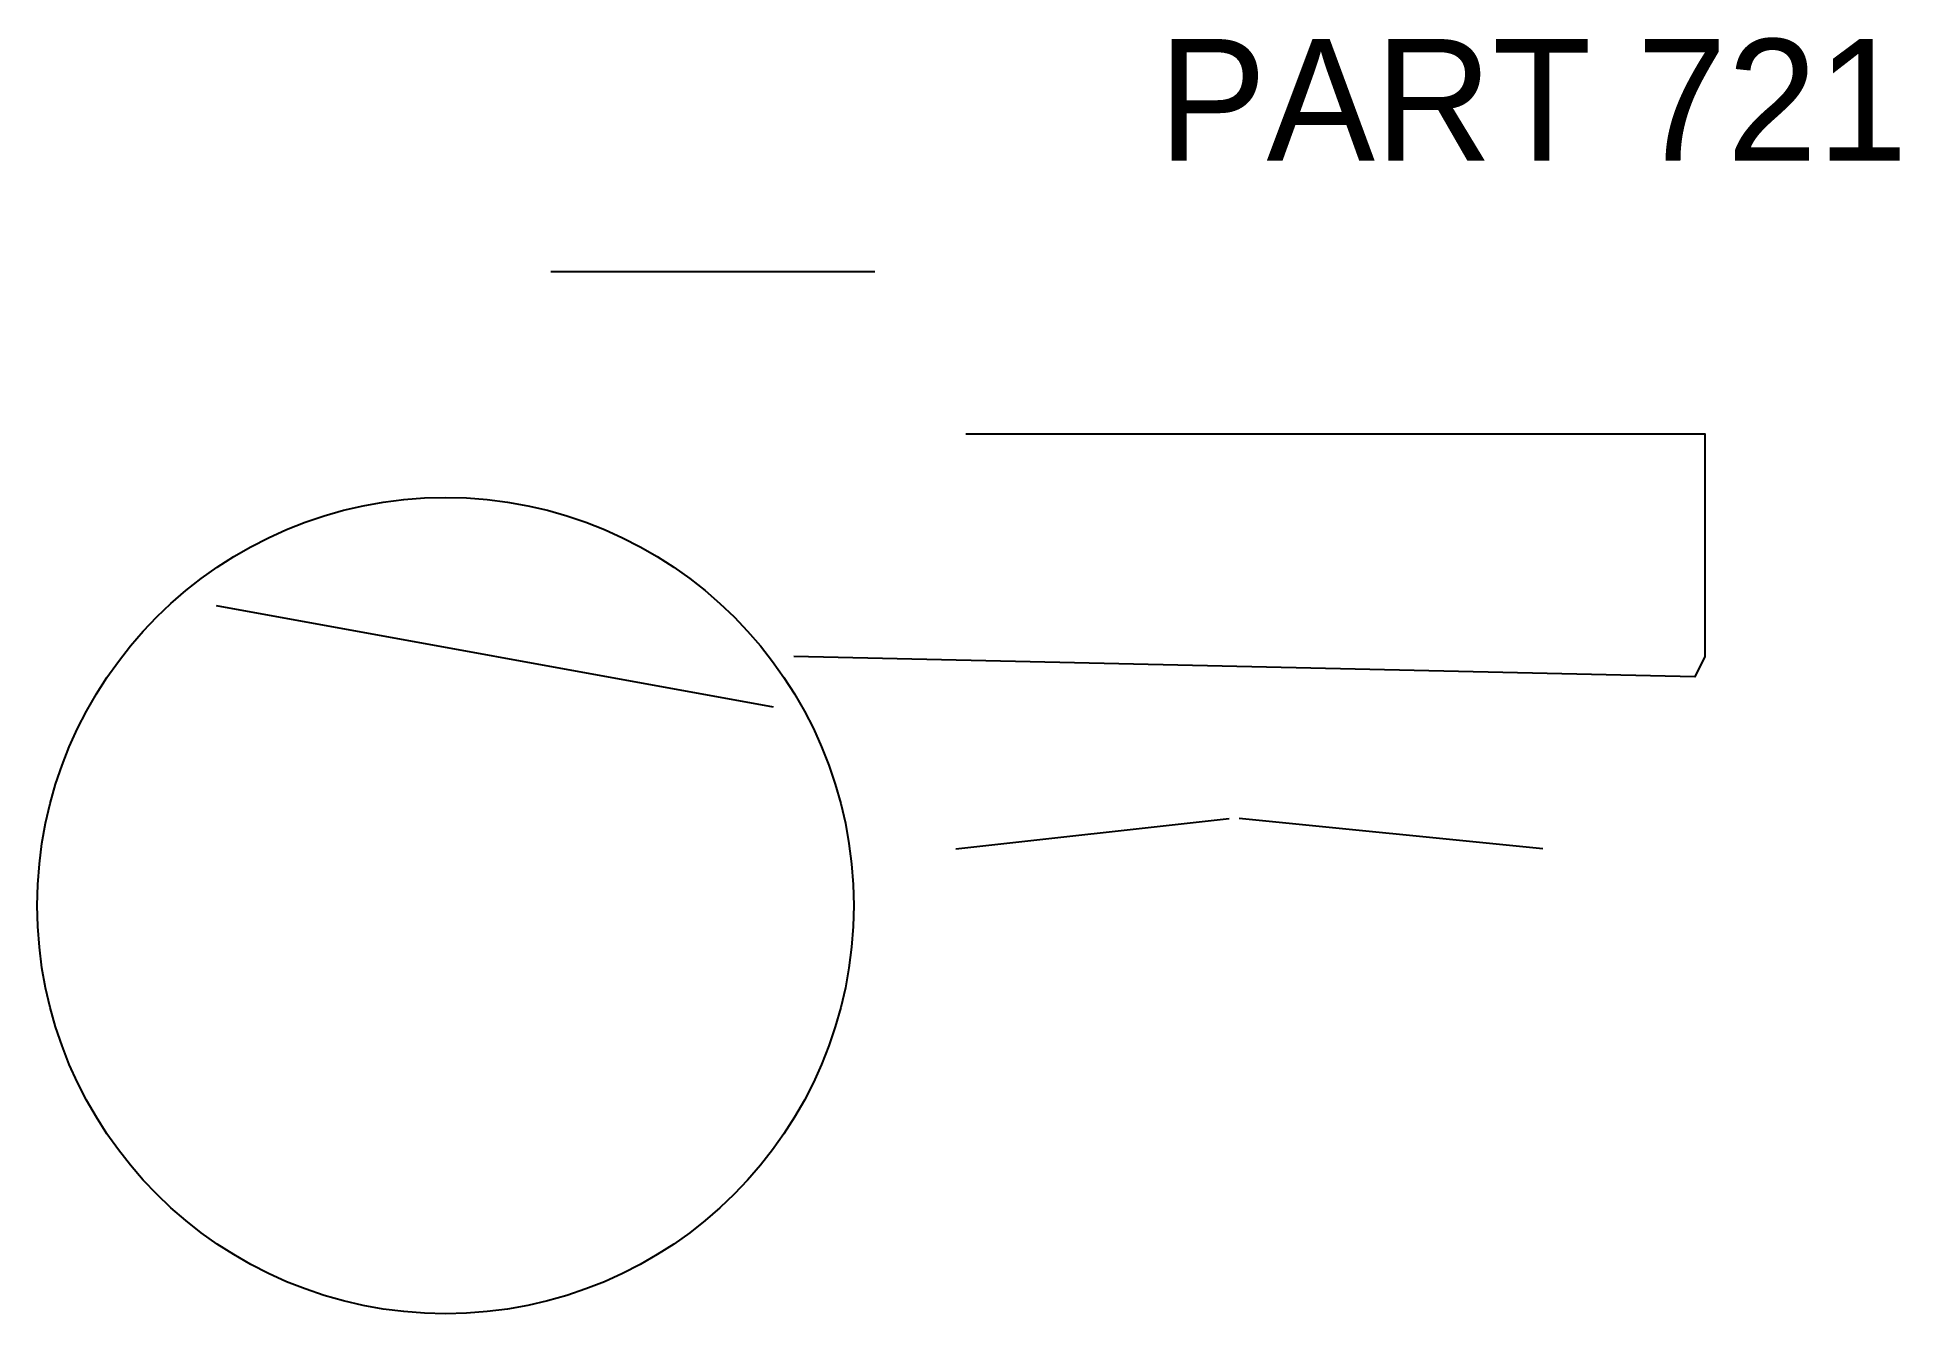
# Model space of a CAD drawing. Header units: millimetres. Extents: x 56 to 240, y 1015 to 1141.
import ezdxf

# ---------------------------------------------------------------- set-up
doc = ezdxf.new("R2010")
doc.units = ezdxf.units.MM
doc.layers.add('ANNOTATIONS', color=3, linetype='Continuous')
doc.layers.add('GEOMETRY', color=7, linetype='Continuous')

msp = doc.modelspace()

# ---------------------------------------------------------------- linework, layer by layer
at = {"layer": 'GEOMETRY'}
for points in [[(139, 1118), (107, 1118)], [(148, 1102), (221, 1102), (221, 1080), (220, 1078), (131, 1080)], [(129, 1075), (74, 1085)], [(147, 1061), (174, 1064)], [(205, 1061), (175, 1064)]]:
    msp.add_lwpolyline(points, dxfattribs=at)
msp.add_circle((96.6, 1055.4), 40.32, dxfattribs=at)

# ---------------------------------------------------------------- texts
at = {"layer": 'ANNOTATIONS'}
msp.add_text('PART 721', height=12, dxfattribs=at).set_placement((167, 1129))

doc.saveas('drawing.dxf')
